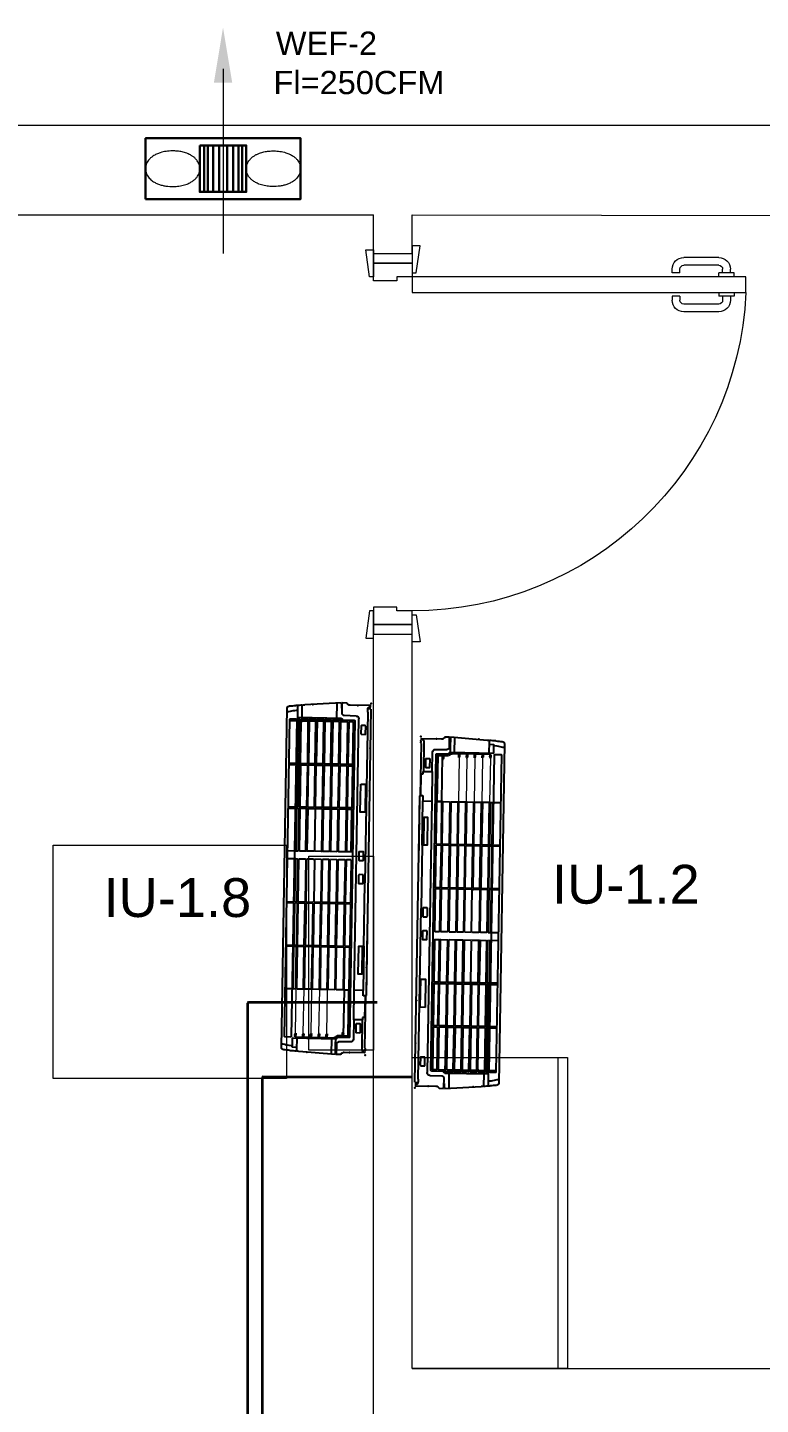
# Model space of a CAD drawing. Header units: millimetres. Extents: x -160614 to 59925, y -157025 to 0.
# Drawn here: x -101050 to -99163, y -97486 to -93941 of the extents above; entities that cross this region are included whole.
import ezdxf

# ---------------------------------------------------------------- set-up
doc = ezdxf.new("R2010")
doc.units = ezdxf.units.MM
doc.header["$LTSCALE"] = 8
doc.linetypes.add('DASHED2', pattern=[9.525, 6.35, -3.175])
for name, color, linetype, lineweight in [('72_EGR_EQP_TAG', 9, 'Continuous', 5), ('LOADING', 9, 'Continuous', 5), ('Meubles', 9, 'Continuous', 5), ('Walls', 9, 'Continuous', 5), ('Wooden Joinery', 9, 'Continuous', 5)]:
    doc.layers.add(name, color=color, linetype=linetype, lineweight=lineweight)
for name, color, linetype in [('A-Wall-cmu-patt', 9, 'Continuous'), ('DVM_INDOOR', 9, 'Continuous'), ('DVM_UNIT_BP', 9, 'Continuous'), ('DVM_UNIT_DP', 9, 'Continuous'), ('DVM_UNIT_LP', 9, 'Continuous'), ('MC-EX-EQPM', 2, 'Continuous'), ('MC-EX-EQPM-texts', 2, 'Continuous'), ('REF', 42, 'Continuous')]:
    doc.layers.add(name, color=color, linetype=linetype)
doc.styles.add('ARIAL', font='arial.ttf')

# ---------------------------------------------------------------- blocks, each defined once
blk = doc.blocks.new('A$C72370EFE')
at = {"layer": 'Wooden Joinery'}
for p, q in [((-0.01, -0.03), (-0.01, -0.07)), ((0, -0.03), (-0.01, -0.03)), ((0.04, -0.03), (0.05, -0.03)), ((0.05, -0.03), (0.05, -0.07)), ((-0.05, -0.07), (-0.05, -0.16)), ((-0.03, -0.07), (-0.03, -0.16)), ((-0.01, -0.04), (-0.02, -0.04)), ((-0.01, -0.06), (-0.02, -0.06)), ((0, -0.07), (-0.01, -0.07)), ((0.04, -0.07), (0.05, -0.07)), ((0.05, -0.04), (0.06, -0.04)), ((0.05, -0.06), (0.06, -0.06)), ((0.07, -0.07), (0.07, -0.16)), ((0.09, -0.07), (0.09, -0.16)), ((-0.01, -0.17), (-0.02, -0.17)), ((-0.01, -0.17), (-0.01, -0.19)), ((0.05, -0.17), (0.06, -0.17)), ((0.05, -0.17), (0.05, -0.19)), ((-0.01, -0.19), (-0.02, -0.19)), ((0.05, -0.19), (0.06, -0.19))]:
    blk.add_line(p, q, dxfattribs=at)
for centre, radius, start, end in [((-0.02, -0.07), 0.03, 90, 180), ((-0.02, -0.07), 0.01, 90, 180), ((0.06, -0.07), 0.03, 0, 90), ((0.06, -0.07), 0.01, 0, 90), ((-0.02, -0.16), 0.03, 180, 270), ((-0.02, -0.16), 0.01, 180, 270), ((0.06, -0.16), 0.01, 270, 0), ((0.06, -0.16), 0.03, 270, 0)]:
    blk.add_arc(centre, radius, start, end, dxfattribs=at)
blk = doc.blocks.new('A$C5DAD61B4')
at = {"layer": 'Wooden Joinery'}
for points in [[(80, 959.1), (80, 969.1), (10, 979.1), (10, 959.1)], [(940, 959.1), (940, 969.1), (1010, 979.1), (1010, 959.1)], [(70, 859.1), (70, 849.1), (0, 839.1), (0, 859.1)], [(120, 859.1), (120, 0), (80, 0), (80, 859.1)], [(950, 859.1), (950, 849.1), (1020, 839.1), (1020, 859.1)]]:
    blk.add_lwpolyline(points, close=True, dxfattribs=at)
for points in [[(45, 859.1), (45, 959.1), (20, 959.1), (20, 859.1), (45, 859.1)], [(45, 859.1), (80, 859.1), (80, 899.1), (90, 899.1), (90, 959.1), (45, 959.1), (45, 859.1)], [(975, 859.1), (940, 859.1), (940, 899.1), (930, 899.1), (930, 959.1), (975, 959.1), (975, 859.1)], [(975, 859.1), (975, 959.1), (1000, 959.1), (1000, 859.1), (975, 859.1)]]:
    blk.add_lwpolyline(points, dxfattribs=at)
blk.add_arc((80, 859.1), 860, 272.666, 0, dxfattribs=at)
at = {"layer": 'Wooden Joinery', "xscale": 999.9999999998854, "yscale": 999.9999999998854, "zscale": 999.9999999998854, "rotation": 180}
blk.add_blockref('A$C72370EFE', (120, 0), dxfattribs=at)
blk = doc.blocks.new('GF21027-P')
at = {"layer": 'LOADING'}
for p, q in [((0.4, 0.4), (-0.4, 0.4)), ((-0.4, 0.4), (-0.4, 0)), ((0.4, 0), (0.4, 0.4)), ((-0.4, 0.025), (0.4, 0.025)), ((-0.4, 0), (0.4, 0))]:
    blk.add_line(p, q, dxfattribs=at)
blk = doc.blocks.new('SHOULDER WHEEL')
at = {"layer": 'Meubles', "elevation": 0}
for points in [[(-946167.7, -380007.7), (-945567.5, -380007.7), (-945567.5, -380607.7), (-946167.7, -380607.7)], [(-946392.1, -380080), (-946225.5, -380080), (-946225.5, -380579.6), (-946392.1, -380579.6)]]:
    blk.add_lwpolyline(points, close=True, dxfattribs=at)
blk = doc.blocks.new('GF1')
at = {"layer": 'Walls', "color": 9}
for p, q in [((-97989.9, -94192.6), (-101139.4, -94192.6)), ((-101139.4, -94422.6), (-100159.4, -94422.6)), ((-100159.4, -94522.6), (-100159.4, -94422.6)), ((-100059.4, -94522.6), (-100059.4, -94422.6)), ((-100059.4, -94422.6), (-97986.7, -94427.7, 0)), ((-100159.4, -94522.6), (-100059.4, -94522.6)), ((-100159.4, -95502.6), (-100059.4, -95502.6)), ((-100159.4, -97992.6), (-100159.4, -95502.6)), ((-100059.4, -97392.6), (-100059.4, -95502.6)), ((-100059.4, -97392.6), (-97539.4, -97392.6)), ((-100059.4, -97392.6), (-97539.4, -97392.6))]:
    blk.add_line(p, q, dxfattribs=at)
at = {"layer": 'LOADING', "color": 9, "rotation": 180}
blk.add_blockref('SHOULDER WHEEL', (-1046551.4, -476653.8, 0), dxfattribs=at)
at = {"layer": 'LOADING', "color": 9, "xscale": -1000, "yscale": 1000, "zscale": 1000, "rotation": 89.99999997908817}
blk.add_blockref('GF21027-P', (-99659.4, -96992.6), dxfattribs=at)
at = {"layer": 'Wooden Joinery', "color": 9, "xscale": -1, "rotation": 90}
blk.add_blockref('A$C5DAD61B4', (-99200.3, -94502.6), dxfattribs=at)
blk = doc.blocks.new('mmmm')
at = {"layer": 'DVM_INDOOR', "color": 0}
for p, q in [((118.9199, -9.2661), (118.9184, -9.2661)), ((118.9184, -9.2661), (118.9184, -9.938)), ((118.9199, -9.2661), (118.9254, -9.266)), ((118.9258, -9.2739), (118.9256, -9.2679)), ((118.976, -9.253), (118.9859, -9.2529)), ((118.9859, -9.2529), (118.9859, -9.2549)), ((118.9859, -9.2549), (118.9879, -9.2548)), ((118.9859, -9.2775), (118.9859, -9.2549)), ((118.9859, -9.2648), (118.9879, -9.2648)), ((118.9879, -9.2529), (119.0741, -9.259)), ((118.9879, -9.2548), (118.9879, -9.2529)), ((118.9879, -9.2548), (118.9879, -9.2648)), ((118.9979, -9.2891), (118.9979, -9.2551)), ((119.0795, -9.289), (119.0797, -9.2602)), ((119.09, -9.2892), (119.0901, -9.2615)), ((119.115, -10.0634), (119.1149, -9.2675)), ((118.9258, -9.2739), (118.9258, -9.6742)), ((118.9464, -9.9264), (118.9464, -9.2895)), ((118.9527, -9.283), (118.9809, -9.2825)), ((118.9554, -9.2944), (118.9554, -10.0365)), ((118.9564, -9.2934), (118.9844, -9.2931)), ((118.9589, -9.3963), (118.9589, -9.2975)), ((118.9596, -9.2968), (118.9695, -9.2969)), ((118.9698, -9.2975), (118.9701, -9.3962)), ((118.9724, -9.3963), (118.9724, -9.2975)), ((118.9731, -9.2968), (118.9889, -9.2969)), ((118.9879, -9.2891), (119.09, -9.2892)), ((118.9892, -9.2891), (118.9895, -9.3961)), ((118.9893, -9.2923), (118.9925, -9.2923)), ((118.9919, -9.3963), (118.9919, -9.2975)), ((119.0073, -9.2923), (118.9924, -9.2923)), ((118.9926, -9.2968), (119.0073, -9.2969)), ((119.0077, -9.2975), (119.008, -9.3961)), ((119.008, -9.293), (119.0079, -9.2969)), ((119.0083, -9.301), (119.0098, -9.301)), ((119.0102, -9.293), (119.0102, -9.2961)), ((119.0102, -9.3963), (119.0102, -9.2975)), ((119.0255, -9.2923), (119.0107, -9.2923)), ((119.0109, -9.2968), (119.0256, -9.2969)), ((119.026, -9.2975), (119.0263, -9.3962)), ((119.0262, -9.293), (119.0262, -9.2969)), ((119.0265, -9.301), (119.0284, -9.301)), ((119.0287, -9.3963), (119.0287, -9.2975)), ((119.0288, -9.293), (119.0288, -9.2961)), ((119.0293, -9.2969), (119.0439, -9.2969)), ((119.044, -9.2923), (119.0294, -9.2923)), ((119.0445, -9.2975), (119.0446, -9.3962)), ((119.0446, -9.293), (119.0446, -9.2969)), ((119.045, -9.301), (119.0465, -9.301)), ((119.0469, -9.293), (119.0469, -9.2961)), ((119.047, -9.3963), (119.0471, -9.2971)), ((119.0624, -9.2923), (119.0474, -9.2923)), ((119.0476, -9.2968), (119.0621, -9.2968)), ((119.0628, -9.2975), (119.063, -9.3963)), ((119.0631, -9.293), (119.0631, -9.2969)), ((119.0634, -9.301), (119.065, -9.301)), ((119.0653, -9.293), (119.0653, -9.2961)), ((119.0657, -9.2975), (119.0654, -9.3962)), ((119.066, -9.2968), (119.0808, -9.2969)), ((119.0807, -9.2923), (119.0661, -9.2923)), ((119.0813, -9.3962), (119.0814, -9.2973)), ((119.0814, -9.293), (119.0814, -9.2969)), ((119.0817, -9.301), (119.0833, -9.301)), ((119.0836, -9.2975), (119.0834, -9.2993)), ((119.0838, -9.293), (119.0895, -9.293)), ((119.0838, -9.2961), (119.0838, -9.293)), ((119.0838, -9.2971), (119.0838, -9.2961)), ((119.0895, -9.2961), (119.0838, -9.2961)), ((119.0838, -9.3963), (119.0839, -9.297)), ((119.0843, -9.2968), (119.0886, -9.2968)), ((119.0894, -9.2975), (119.0894, -9.2892)), ((119.0894, -9.2975), (119.0895, -9.3962)), ((119.0925, -9.2969), (119.1069, -9.2969)), ((119.1145, -9.2751), (119.1107, -9.2751)), ((118.9596, -9.3969), (118.9694, -9.3969)), ((118.9694, -9.3998), (118.9596, -9.3998)), ((118.9731, -9.3969), (118.9888, -9.3968)), ((118.9888, -9.3997), (118.9731, -9.3998)), ((118.9926, -9.3969), (119.0073, -9.3968)), ((119.0073, -9.3997), (118.9926, -9.3998)), ((119.0109, -9.3969), (119.0256, -9.3968)), ((119.0256, -9.3997), (119.0109, -9.3998)), ((119.0294, -9.3969), (119.0439, -9.3968)), ((119.0439, -9.3997), (119.0294, -9.3998)), ((119.0477, -9.3969), (119.0623, -9.3969)), ((119.0623, -9.3998), (119.0477, -9.3998)), ((119.0661, -9.3969), (119.0807, -9.3968)), ((119.0807, -9.3997), (119.0661, -9.3998)), ((119.0845, -9.3969), (119.0888, -9.3969)), ((119.0888, -9.3998), (119.0845, -9.3998)), ((119.093, -9.3969), (119.1074, -9.3968)), ((119.1074, -9.3997), (119.093, -9.3998)), ((118.9589, -9.4983), (118.9589, -9.4003)), ((118.9701, -9.4005), (118.9701, -9.4982)), ((118.9724, -9.4005), (118.9724, -9.4982)), ((118.9895, -9.4003), (118.9895, -9.4982)), ((118.9919, -9.4005), (118.9919, -9.4982)), ((119.008, -9.4003), (119.008, -9.4982)), ((119.0102, -9.4005), (119.0103, -9.4982)), ((119.0263, -9.4003), (119.0263, -9.4982)), ((119.0287, -9.4005), (119.0287, -9.4982)), ((119.0446, -9.4983), (119.0446, -9.4003)), ((119.047, -9.4982), (119.047, -9.4005)), ((119.063, -9.4984), (119.063, -9.4004)), ((119.0654, -9.4005), (119.0654, -9.4982)), ((119.0814, -9.4003), (119.0813, -9.4983)), ((119.0837, -9.4982), (119.0838, -9.4005)), ((119.0895, -9.4004), (119.0894, -9.4983)), ((118.9589, -9.6014), (118.9589, -9.5025)), ((118.9596, -9.4989), (118.9694, -9.4989)), ((118.9694, -9.5018), (118.9596, -9.5018)), ((118.9701, -9.5025), (118.9701, -9.6015)), ((118.9724, -9.5025), (118.9724, -9.6014)), ((118.9731, -9.4989), (118.9888, -9.4988)), ((118.9888, -9.5017), (118.9731, -9.5018)), ((118.9895, -9.5023), (118.9896, -9.6014)), ((118.9919, -9.5025), (118.9919, -9.6014)), ((118.9926, -9.4989), (119.0073, -9.4988)), ((119.0073, -9.5017), (118.9926, -9.5018)), ((119.008, -9.5023), (119.008, -9.6014)), ((119.0102, -9.5025), (119.0103, -9.6014)), ((119.0109, -9.4989), (119.0256, -9.4988)), ((119.0256, -9.5017), (119.0109, -9.5018)), ((119.0263, -9.5023), (119.0262, -9.6014)), ((119.0287, -9.5025), (119.0288, -9.6014)), ((119.0294, -9.4989), (119.0439, -9.4988)), ((119.0439, -9.5017), (119.0294, -9.5018)), ((119.0447, -9.6014), (119.0446, -9.5023)), ((119.0477, -9.4989), (119.0623, -9.4989)), ((119.0622, -9.5017), (119.0478, -9.5018)), ((119.0629, -9.5023), (119.0629, -9.6013)), ((119.0654, -9.6014), (119.0654, -9.5025)), ((119.0661, -9.4989), (119.0806, -9.4989)), ((119.0806, -9.5017), (119.0661, -9.5018)), ((119.0813, -9.5023), (119.0813, -9.6015)), ((119.0837, -9.5024), (119.0838, -9.6015)), ((119.0844, -9.4988), (119.0887, -9.4988)), ((119.0887, -9.5017), (119.0844, -9.5017)), ((119.0894, -9.5023), (119.0894, -9.6013)), ((119.093, -9.4989), (119.1074, -9.4988)), ((119.1077, -9.5019), (119.093, -9.5018)), ((118.9589, -9.6214), (118.9589, -9.7204)), ((118.9596, -9.602), (118.9694, -9.602)), ((118.9596, -9.6208), (118.9694, -9.6208)), ((118.9701, -9.7204), (118.9701, -9.6214)), ((118.9701, -9.7204), (118.9701, -9.6214)), ((118.9724, -9.7204), (118.9724, -9.6215)), ((118.9731, -9.6021), (118.9888, -9.602)), ((118.9731, -9.6208), (118.9888, -9.6208)), ((118.9895, -9.7206), (118.9896, -9.6215)), ((118.9919, -9.7204), (118.9919, -9.6215)), ((118.9926, -9.6021), (119.0073, -9.602)), ((118.9926, -9.6208), (119.0073, -9.6209)), ((119.008, -9.7205), (119.008, -9.6214)), ((119.0102, -9.7204), (119.0103, -9.6215)), ((119.011, -9.602), (119.0255, -9.602)), ((119.011, -9.6208), (119.0255, -9.6209)), ((119.0263, -9.7205), (119.0262, -9.6215)), ((119.0288, -9.6214), (119.0287, -9.7204)), ((119.0295, -9.6021), (119.044, -9.602)), ((119.0295, -9.6208), (119.044, -9.6208)), ((119.0447, -9.6214), (119.0446, -9.7205)), ((119.0478, -9.6021), (119.0623, -9.6021)), ((119.0478, -9.6207), (119.0623, -9.6208)), ((119.0629, -9.7205), (119.0629, -9.6215)), ((119.0654, -9.6214), (119.0654, -9.7203)), ((119.0661, -9.6021), (119.0807, -9.602)), ((119.0661, -9.6208), (119.0807, -9.6208)), ((119.0813, -9.7205), (119.0813, -9.6214)), ((119.0837, -9.7204), (119.0838, -9.6214)), ((119.0845, -9.6021), (119.0887, -9.6021)), ((119.0845, -9.6208), (119.0887, -9.6208)), ((119.0894, -9.7205), (119.0894, -9.6215)), ((119.0929, -9.6023), (119.1074, -9.6022)), ((119.0929, -9.6206), (119.1074, -9.6206)), ((118.9258, -9.8224), (118.9258, -9.6742)), ((118.9694, -9.7211), (118.9596, -9.7211)), ((118.9888, -9.7211), (118.9731, -9.7211)), ((119.0073, -9.7211), (118.9926, -9.7211)), ((119.0256, -9.7211), (119.0109, -9.7211)), ((119.0439, -9.7211), (119.0294, -9.7211)), ((119.0622, -9.7211), (119.0478, -9.7211)), ((119.0806, -9.7211), (119.0661, -9.721)), ((119.0887, -9.7211), (119.0844, -9.7211)), ((119.1077, -9.721), (119.093, -9.7211)), ((118.9589, -9.7246), (118.9589, -9.8225)), ((118.9596, -9.7239), (118.9694, -9.7239)), ((118.9701, -9.8224), (118.9701, -9.7246)), ((118.9701, -9.8224), (118.9701, -9.7246)), ((118.9724, -9.8224), (118.9724, -9.7246)), ((118.9731, -9.7239), (118.9888, -9.724)), ((118.9895, -9.8226), (118.9895, -9.7247)), ((118.9919, -9.8224), (118.9919, -9.7246)), ((118.9926, -9.7239), (119.0073, -9.724)), ((119.008, -9.8225), (119.008, -9.7246)), ((119.0102, -9.8224), (119.0103, -9.7246)), ((119.0109, -9.7239), (119.0256, -9.724)), ((119.0263, -9.8225), (119.0263, -9.7246)), ((119.0287, -9.7246), (119.0287, -9.8224)), ((119.0294, -9.7239), (119.0439, -9.724)), ((119.0446, -9.7245), (119.0446, -9.8225)), ((119.047, -9.7246), (119.047, -9.8224)), ((119.0477, -9.7239), (119.0623, -9.7239)), ((119.063, -9.7245), (119.063, -9.8224)), ((119.0654, -9.8224), (119.0654, -9.7246)), ((119.0661, -9.7239), (119.0806, -9.724)), ((119.0814, -9.8225), (119.0813, -9.7245)), ((119.0837, -9.7246), (119.0838, -9.8224)), ((119.0844, -9.724), (119.0887, -9.724)), ((119.0895, -9.8224), (119.0894, -9.7246)), ((119.093, -9.7239), (119.1074, -9.724)), ((118.9184, -9.7858), (118.9184, -9.9307)), ((118.9258, -9.8224), (118.9258, -9.9264)), ((118.9589, -9.8266), (118.9589, -9.9253)), ((118.9694, -9.8231), (118.9596, -9.8231)), ((118.9596, -9.8259), (118.9694, -9.8259)), ((118.9698, -9.9253), (118.9701, -9.8266)), ((118.9698, -9.9253), (118.9701, -9.8266)), ((118.9724, -9.8266), (118.9724, -9.9253)), ((118.9888, -9.8231), (118.9731, -9.8231)), ((118.9731, -9.8259), (118.9888, -9.826)), ((118.9893, -9.9251), (118.9895, -9.8267)), ((118.9919, -9.8266), (118.992, -9.9251)), ((119.0073, -9.8231), (118.9926, -9.8231)), ((118.9926, -9.8259), (119.0073, -9.826)), ((119.0078, -9.9252), (119.008, -9.8267)), ((119.0102, -9.8266), (119.0104, -9.9251)), ((119.0256, -9.8231), (119.0109, -9.8231)), ((119.0109, -9.8259), (119.0256, -9.826)), ((119.026, -9.9251), (119.0263, -9.8266)), ((119.0287, -9.8266), (119.0288, -9.9251)), ((119.0439, -9.8232), (119.0294, -9.8231)), ((119.0294, -9.8259), (119.0439, -9.826)), ((119.0445, -9.9251), (119.0446, -9.8266)), ((119.047, -9.8266), (119.0472, -9.9251)), ((119.0623, -9.823), (119.0477, -9.8231)), ((119.0477, -9.8259), (119.0623, -9.8259)), ((119.0628, -9.9252), (119.063, -9.8266)), ((119.0657, -9.9253), (119.0654, -9.8266)), ((119.0807, -9.8232), (119.0661, -9.8231)), ((119.0661, -9.8259), (119.0807, -9.8261)), ((119.0812, -9.9251), (119.0813, -9.8266)), ((119.0839, -9.9251), (119.0838, -9.8265)), ((119.0888, -9.8231), (119.0845, -9.8231)), ((119.0845, -9.8259), (119.0888, -9.826)), ((119.0894, -9.9252), (119.0895, -9.8266)), ((119.1074, -9.8232), (119.093, -9.8231)), ((119.093, -9.8259), (119.1074, -9.826)), ((118.9184, -9.938), (118.9209, -9.9396)), ((118.9199, -9.9389), (118.9199, -10.0614)), ((118.9209, -9.9394), (118.9256, -9.9393)), ((118.9209, -9.9394), (118.9209, -9.9899)), ((118.9256, -9.9393), (118.9256, -9.9264)), ((118.9256, -9.9264), (118.9464, -9.9264)), ((118.9464, -9.9955), (118.9464, -9.9264)), ((118.9589, -10.0333), (118.9589, -9.9253)), ((118.9589, -9.9267), (118.9702, -9.9267)), ((118.9596, -9.926), (118.9695, -9.9259)), ((118.9702, -9.9267), (118.9702, -10.0334)), ((118.9731, -9.9262), (118.9886, -9.9258)), ((118.9927, -9.9258), (119.0075, -9.9258)), ((119.0111, -9.9258), (119.0253, -9.9258)), ((119.0296, -9.9258), (119.0437, -9.9258)), ((119.0478, -9.9258), (119.0621, -9.9258)), ((119.0664, -9.9258), (119.0805, -9.926)), ((119.0846, -9.9258), (119.0887, -9.9258)), ((119.0925, -9.9259), (119.1069, -9.9259)), ((118.9209, -9.9899), (118.9256, -9.99)), ((118.9256, -9.99), (118.9256, -9.9954)), ((118.9256, -9.9954), (118.9464, -9.9955)), ((118.9258, -10.0638), (118.9258, -9.9954)), ((118.9464, -9.9955), (118.9464, -10.0413)), ((118.9564, -10.0375), (118.9844, -10.0377)), ((118.9596, -10.034), (118.9695, -10.0341)), ((118.9695, -10.0341), (118.9731, -10.0341)), ((118.9702, -10.0341), (118.9701, -10.0295)), ((118.9705, -10.0254), (118.9722, -10.0254)), ((118.9724, -10.0341), (118.9724, -10.0303)), ((118.9731, -10.0341), (118.9844, -10.0342)), ((118.9879, -10.0418), (119.09, -10.0416)), ((118.9879, -10.0533), (118.9879, -10.0418)), ((118.9893, -10.0384), (118.9925, -10.0384)), ((119.0073, -10.0384), (118.9924, -10.0384)), ((118.9979, -10.0418), (118.9979, -10.0758)), ((119.0073, -10.0385), (119.0109, -10.0385)), ((119.008, -10.0377), (119.0079, -10.0339)), ((119.0083, -10.0297), (119.0098, -10.0297)), ((119.0102, -10.0377), (119.0102, -10.0347)), ((119.0255, -10.0384), (119.0107, -10.0384)), ((119.0262, -10.0377), (119.0262, -10.0339)), ((119.0265, -10.0297), (119.0284, -10.0297)), ((119.0288, -10.0377), (119.0288, -10.0347)), ((119.044, -10.0384), (119.0294, -10.0384)), ((119.0446, -10.0377), (119.0446, -10.0339)), ((119.045, -10.0297), (119.0465, -10.0297)), ((119.0469, -10.0377), (119.0469, -10.0347)), ((119.0624, -10.0384), (119.0474, -10.0384)), ((119.0631, -10.0377), (119.0631, -10.0339)), ((119.0634, -10.0297), (119.065, -10.0297)), ((119.0653, -10.0377), (119.0653, -10.0347)), ((119.0807, -10.0384), (119.0661, -10.0384)), ((119.0795, -10.0418), (119.0795, -10.0667)), ((119.0814, -10.0377), (119.0814, -10.0339)), ((119.0817, -10.0297), (119.0833, -10.0297)), ((119.0836, -10.0377), (119.0836, -10.0347)), ((119.09, -10.0416), (119.09, -10.0596)), ((118.9184, -10.0667), (118.9184, -10.0642)), ((118.9209, -10.0704), (118.9192, -10.0688)), ((118.9212, -10.0704), (118.9212, -10.0729)), ((118.9527, -10.0478), (118.9809, -10.0483)), ((118.976, -10.0778), (118.9859, -10.0779)), ((118.9859, -10.0533), (118.9859, -10.0765)), ((118.9859, -10.076), (118.9879, -10.076)), ((118.9859, -10.0779), (118.9859, -10.076)), ((118.9879, -10.076), (118.9879, -10.0533)), ((118.9879, -10.0779), (119.0741, -10.0719)), ((118.9879, -10.076), (118.9879, -10.0779)), ((119.0795, -10.0626), (119.0896, -10.062)), ((119.0795, -10.0667), (119.0797, -10.0707)), ((119.0896, -10.062), (119.09, -10.0596)), ((119.09, -10.0596), (119.0972, -10.0587)), ((119.1107, -10.0558), (119.1145, -10.0557))]:
    blk.add_line(p, q, dxfattribs=at)
at = {"layer": 'DVM_INDOOR', "color": 0, "lineweight": 0}
for p, q in [((119.0091, -10.0297), (119.0091, -9.9253)), ((119.0275, -10.0297), (119.0275, -9.9253)), ((119.0458, -10.0297), (119.0458, -9.9253)), ((119.0642, -10.0297), (119.0642, -9.9253)), ((119.0825, -10.0297), (119.0825, -9.9253))]:
    blk.add_line(p, q, dxfattribs=at)
at = {"layer": 'DVM_INDOOR', "color": 0}
for points in [[(118.9199, -9.2661), (118.9199, -9.2579), (118.9672, -9.2579, 0.126177), (118.972, -9.2567, 0.12288), (118.9756, -9.2534, -0.148162), (118.976, -9.253, 0.963175)], [(119.0922, -9.2933), (119.0922, -10.0375, 0.416565), (119.0933, -10.0386), (119.107, -10.0386, 0.414175), (119.1081, -10.0375), (119.1081, -9.2933, 0.414221), (119.107, -9.2923), (119.0933, -9.2923, 0.410074), (119.0922, -9.2933, 0.410074)], [(118.9301, -9.3246), (118.9301, -9.3064, -0.402614), (118.9312, -9.3052), (118.9397, -9.3052, -0.444927), (118.9409, -9.3064), (118.9409, -9.3246, -0.414234), (118.9397, -9.3257), (118.9312, -9.3257, -0.442551), (118.9301, -9.3246)], [(118.9301, -9.6205), (118.9301, -9.6023, -0.402614), (118.9312, -9.6012), (118.9397, -9.6012, -0.444927), (118.9409, -9.6023), (118.9409, -9.6205, -0.414234), (118.9397, -9.6217), (118.9312, -9.6217, -0.442551), (118.9301, -9.6205)], [(118.9299, -9.6744), (118.9299, -9.6565, -0.414214), (118.9314, -9.6549), (118.9393, -9.6549, -0.414209), (118.9409, -9.6565), (118.9409, -9.6744, -0.414214), (118.9393, -9.6759), (118.9314, -9.6759, -0.414219), (118.9299, -9.6744, 0.000008)], [(118.9303, -10.0245), (118.9303, -10.0063, -0.402614), (118.9314, -10.0052), (118.9399, -10.0052, -0.444927), (118.9411, -10.0063), (118.9411, -10.0245, -0.414234), (118.9399, -10.0257), (118.9314, -10.0257, -0.442551), (118.9303, -10.0245)], [(118.9199, -10.0694), (118.9199, -10.0729), (118.9672, -10.0729, -0.126177), (118.972, -10.0741, -0.12288), (118.9756, -10.0775, 0.141469), (118.976, -10.0778)]]:
    blk.add_lwpolyline(points, format="xyb", dxfattribs=at)
for points in [[(118.9394, -9.4424), (118.9279, -9.4424), (118.9279, -9.5084), (118.9394, -9.5084), (118.9394, -9.4424)], [(118.9294, -9.8234), (118.9384, -9.8234), (118.9384, -9.8875), (118.9288, -9.8875), (118.9288, -9.8234), (118.9294, -9.8234)]]:
    blk.add_lwpolyline(points, dxfattribs=at)
for centre, radius, start, end in [((118.9205, -9.2649), 0.00455, 45.592, 97.4615), ((118.9171, -9.2669), 0.00836, 6.8563, 39.8032), ((118.9129, -9.2679), 0.0127, 359.9693, 8.9907), ((119.0737, -9.2806), 0.0216, 73.7089, 88.9315), ((119.168, -8.14), 1.1233, 265.4925, 266.2639), ((119.082, -9.5193), 0.2587, 83.9088, 87.1481), ((119.1094, -9.2677), 0.00561, 2.2363, 89.2683), ((118.9529, -9.2895), 0.0065, 91, 180), ((118.9564, -9.2944), 0.001, 90.4983, 180.0001), ((118.9596, -9.2975), 0.00069, 89.1505, 180.3497), ((118.9691, -9.2976), 0.00071, 0.7783, 60.0916), ((118.9731, -9.2975), 0.00069, 89.1505, 180.3497), ((118.9809, -9.2775), 0.005, 270.9997, 0.0003), ((118.9843, -9.2916), 0.00153, 270.9361, 8.4075), ((118.9879, -9.2911), 0.00202, 90.261, 186.5127), ((118.9885, -9.2975), 0.00071, 0.7783, 60.0916), ((118.9926, -9.2975), 0.00069, 89.1505, 180.3497), ((119.0073, -9.293), 0.00069, 359.1823, 89.6277), ((119.007, -9.2975), 0.00071, 0.7783, 60.0916), ((119.0427, -9.2948), 0.0348, 183.3813, 187.2101), ((119.005, -9.3001), 0.0033, 358.4879, 15.9436), ((119.0335, -9.3), 0.0253, 180.2932, 182.236), ((119.0203, -9.3008), 0.0105, 171.697, 181.0717), ((118.9994, -9.2969), 0.0108, 347.004, 4.1898), ((119.0109, -9.293), 0.000701, 103.0528, 180.0438), ((119.0109, -9.2975), 0.00069, 89.1505, 180.3497), ((119.0255, -9.293), 0.00069, 359.1823, 89.6277), ((119.0253, -9.2975), 0.00071, 0.7783, 60.0916), ((119.0252, -9.2975), 0.00071, 0.7783, 60.0916), ((119.061, -9.2948), 0.0348, 183.3813, 187.2101), ((119.0232, -9.3001), 0.0033, 358.4879, 15.9436), ((119.0518, -9.3), 0.0253, 180.2932, 182.236), ((119.0389, -9.3008), 0.0105, 171.697, 181.0717), ((119.018, -9.2969), 0.0108, 347.004, 4.1898), ((119.0295, -9.293), 0.000701, 103.0528, 180.0438), ((119.0295, -9.2975), 0.00069, 89.1505, 180.3497), ((119.0439, -9.2975), 0.000596, 357.8507, 94.9045), ((119.0439, -9.293), 0.00069, 359.1823, 89.6277), ((119.0794, -9.2948), 0.0348, 183.3813, 187.2101), ((119.0417, -9.3001), 0.0033, 358.4879, 15.9436), ((119.0702, -9.3), 0.0253, 180.2932, 182.236), ((119.057, -9.3008), 0.0105, 171.697, 181.0717), ((119.0361, -9.2969), 0.0108, 347.004, 4.1898), ((119.0476, -9.293), 0.000701, 103.0528, 180.0438), ((119.0476, -9.2975), 0.00069, 89.1505, 180.3497), ((119.0621, -9.2975), 0.000694, 359.4649, 88.8459), ((119.0624, -9.2975), 0.000596, 357.8507, 94.9045), ((119.0624, -9.293), 0.00069, 359.1823, 89.6277), ((119.0978, -9.2948), 0.0348, 183.3813, 187.2101), ((119.0601, -9.3001), 0.0033, 358.4879, 15.9436), ((119.0887, -9.3), 0.0253, 180.2932, 182.236), ((119.0754, -9.3008), 0.0105, 171.697, 181.0717), ((119.0546, -9.2969), 0.0108, 347.004, 4.1898), ((119.066, -9.293), 0.000701, 103.0528, 180.0438), ((119.066, -9.2975), 0.00069, 89.1505, 180.3497), ((119.0663, -9.2975), 0.000621, 79.5705, 188.1736), ((119.0807, -9.293), 0.00069, 359.1823, 89.6277), ((119.0808, -9.2975), 0.000596, 357.8507, 94.9045), ((119.1161, -9.2948), 0.0348, 183.3813, 187.2101), ((119.0784, -9.3001), 0.0033, 358.4879, 15.9436), ((119.107, -9.3), 0.0253, 180.2932, 182.236), ((119.0937, -9.3008), 0.0105, 171.697, 181.0717), ((119.0843, -9.2975), 0.00069, 89.1505, 180.3497), ((119.0887, -9.2975), 0.000669, 356.355, 100.698), ((119.0697, -9.4707), 0.2004, 82.0967, 84.2913), ((119.0926, -9.2973), 0.000346, 93.4268, 172.5174), ((119.0894, -9.3405), 0.0688, 71.9785, 83.5049), ((119.107, -9.2978), 0.000875, 349.6348, 100.4326), ((118.9596, -9.3962), 0.0007, 185.5752, 270.0175), ((118.9596, -9.4005), 0.0007, 89.9616, 179.9565), ((118.9694, -9.3962), 0.000701, 270.4471, 350.0993), ((118.9694, -9.4005), 0.0007, 5.6771, 86.5518), ((118.9731, -9.3962), 0.0007, 185.5752, 270.0175), ((118.9731, -9.4005), 0.0007, 89.9616, 179.9565), ((118.9888, -9.3961), 0.000701, 270.4471, 350.0993), ((118.9888, -9.4004), 0.0007, 5.6771, 86.5518), ((118.9926, -9.3962), 0.0007, 185.5752, 270.0175), ((118.9926, -9.4005), 0.0007, 89.9616, 179.9565), ((119.0073, -9.3961), 0.000701, 270.4471, 350.0993), ((119.0073, -9.4004), 0.0007, 5.6771, 86.5518), ((119.0109, -9.3962), 0.0007, 185.5752, 270.0175), ((119.0109, -9.4005), 0.0007, 89.9616, 179.9565), ((119.0256, -9.3961), 0.000701, 270.4471, 350.0993), ((119.0256, -9.4004), 0.0007, 5.6771, 86.5518), ((119.0294, -9.3962), 0.0007, 185.5752, 270.0175), ((119.0294, -9.4005), 0.0007, 89.9616, 179.9565), ((119.0439, -9.3961), 0.000701, 270.4471, 350.0993), ((119.0439, -9.4004), 0.0007, 5.6771, 86.5518), ((119.0477, -9.3962), 0.0007, 185.5752, 270.0175), ((119.0477, -9.4005), 0.0007, 89.9616, 179.9565), ((119.0623, -9.3962), 0.000702, 270.4596, 355.78), ((119.0623, -9.4005), 0.0007, 5.6771, 86.5518), ((119.0661, -9.3962), 0.0007, 185.5752, 270.0175), ((119.0661, -9.4005), 0.0007, 89.9616, 179.9565), ((119.0807, -9.3961), 0.000701, 270.4471, 350.0993), ((119.0807, -9.4004), 0.0007, 5.6771, 86.5518), ((119.0845, -9.3962), 0.0007, 185.5752, 270.0175), ((119.0845, -9.4005), 0.0007, 89.9616, 179.9565), ((119.0888, -9.3962), 0.000701, 270.4471, 350.0993), ((119.0888, -9.4005), 0.0007, 5.6771, 86.5518), ((119.093, -9.3961), 0.000782, 194.2991, 276.1126), ((119.0929, -9.4005), 0.0007, 78.96, 187.6274), ((119.1074, -9.3961), 0.000701, 270.4471, 350.0993), ((119.1074, -9.4004), 0.0007, 5.6771, 86.5518), ((118.9596, -9.4982), 0.0007, 185.5752, 270.0175), ((118.9596, -9.5025), 0.0007, 89.9616, 179.9565), ((118.9694, -9.4982), 0.000701, 270.4471, 350.0993), ((118.9694, -9.5025), 0.0007, 5.6771, 86.5518), ((118.9731, -9.4982), 0.0007, 185.5752, 270.0175), ((118.9731, -9.5025), 0.0007, 89.9616, 179.9565), ((118.9888, -9.4981), 0.000701, 270.4471, 350.0993), ((118.9888, -9.5024), 0.0007, 5.6771, 86.5518), ((118.9925, -9.4983), 0.000619, 174.0491, 272.9554), ((118.9926, -9.5025), 0.0007, 89.9616, 179.9565), ((119.0073, -9.4981), 0.000701, 270.4471, 350.0993), ((119.0073, -9.5024), 0.0007, 5.6771, 86.5518), ((119.0109, -9.5025), 0.0007, 89.9616, 179.9565), ((119.0109, -9.4983), 0.000619, 174.0491, 272.9554), ((119.0256, -9.4981), 0.000701, 270.4471, 350.0993), ((119.0256, -9.5024), 0.0007, 5.6771, 86.5518), ((119.0293, -9.4983), 0.000619, 174.0491, 272.9554), ((119.0294, -9.5025), 0.0007, 89.9616, 179.9565), ((119.0439, -9.4981), 0.000701, 270.4471, 350.0993), ((119.0439, -9.5024), 0.0007, 5.6771, 86.5518), ((119.0476, -9.4983), 0.000619, 174.0491, 272.9554), ((119.0478, -9.5025), 0.0007, 89.9616, 179.9565), ((119.0622, -9.5024), 0.0007, 5.6771, 86.5518), ((119.0623, -9.4982), 0.000701, 270.4471, 350.0993), ((119.0661, -9.4983), 0.000619, 174.0491, 272.9554), ((119.0661, -9.5025), 0.0007, 89.9616, 179.9565), ((119.0806, -9.4982), 0.000701, 270.4471, 350.0993), ((119.0806, -9.5024), 0.0007, 5.6771, 86.5518), ((119.0844, -9.4981), 0.0007, 185.5752, 270.0175), ((119.0844, -9.5024), 0.0007, 89.9616, 179.9565), ((119.0887, -9.4981), 0.000701, 270.4471, 350.0993), ((119.0887, -9.5024), 0.0007, 5.6771, 86.5518), ((119.093, -9.4981), 0.000782, 194.2991, 276.1126), ((119.0929, -9.5025), 0.0007, 78.96, 187.6274), ((118.9596, -9.6013), 0.0007, 185.5752, 270.0175), ((118.9596, -9.6215), 0.0007, 89.9825, 174.4248), ((118.9694, -9.6013), 0.000701, 270.4471, 350.0993), ((118.9694, -9.6215), 0.000701, 9.9007, 89.5529), ((118.9694, -9.6215), 0.000701, 9.9007, 89.5529), ((118.9731, -9.6014), 0.0007, 185.5752, 270.0175), ((118.9731, -9.6215), 0.0007, 89.9825, 174.4248), ((118.9888, -9.6013), 0.000701, 270.4471, 350.0993), ((118.9888, -9.6215), 0.000701, 9.9007, 89.5529), ((118.9926, -9.6014), 0.0007, 185.5752, 270.0175), ((118.9926, -9.6215), 0.0007, 89.9825, 174.4248), ((119.0073, -9.6013), 0.000701, 270.4471, 350.0993), ((119.0073, -9.6216), 0.000701, 9.9007, 89.5529), ((119.011, -9.6013), 0.0007, 185.5752, 270.0175), ((119.011, -9.6215), 0.0007, 89.9825, 174.4248), ((119.0255, -9.6013), 0.000701, 270.4471, 350.0993), ((119.0255, -9.6216), 0.000701, 9.9007, 89.5529), ((119.0295, -9.6014), 0.0007, 185.5752, 270.0175), ((119.0295, -9.6215), 0.0007, 89.9825, 174.4248), ((119.044, -9.6013), 0.000701, 270.4471, 350.0993), ((119.044, -9.6215), 0.000701, 9.9007, 89.5529), ((119.0478, -9.6014), 0.0007, 185.5752, 270.0175), ((119.0478, -9.6214), 0.0007, 89.9825, 174.4248), ((119.0623, -9.6014), 0.000701, 270.4471, 350.0993), ((119.0623, -9.6215), 0.000701, 9.9007, 89.5529), ((119.0661, -9.6014), 0.0007, 185.5752, 270.0175), ((119.0661, -9.6215), 0.0007, 89.9825, 174.4248), ((119.0807, -9.6014), 0.000657, 269.0568, 351.3167), ((119.0807, -9.6215), 0.000657, 8.6833, 90.9432), ((119.0845, -9.6014), 0.0007, 185.5752, 270.0175), ((119.0845, -9.6215), 0.0007, 89.9825, 174.4248), ((119.0885, -9.6012), 0.000912, 284.0068, 353.5205), ((119.0885, -9.6216), 0.000912, 6.4795, 75.9932), ((119.0929, -9.6016), 0.0007, 185.5752, 270.0175), ((119.0929, -9.6213), 0.0007, 89.9825, 174.4248), ((118.9596, -9.7204), 0.0007, 180.0435, 270.0384), ((118.9694, -9.7204), 0.0007, 273.4482, 354.3229), ((118.9694, -9.7204), 0.0007, 273.4482, 354.3229), ((118.9731, -9.7204), 0.0007, 180.0435, 270.0384), ((118.9888, -9.7204), 0.0007, 273.4482, 354.3229), ((118.9926, -9.7204), 0.0007, 180.0435, 270.0384), ((119.0073, -9.7204), 0.0007, 273.4482, 354.3229), ((119.0109, -9.7204), 0.0007, 180.0435, 270.0384), ((119.0256, -9.7204), 0.0007, 273.4482, 354.3229), ((119.0294, -9.7204), 0.0007, 180.0435, 270.0384), ((119.0439, -9.7204), 0.0007, 273.4482, 354.3229), ((119.0478, -9.7204), 0.0007, 180.0435, 270.0384), ((119.0622, -9.7204), 0.0007, 273.4482, 354.3229), ((119.0661, -9.7203), 0.0007, 180.0435, 270.0384), ((119.0806, -9.7204), 0.0007, 273.4482, 354.3229), ((119.0844, -9.7204), 0.0007, 180.0435, 270.0384), ((119.0887, -9.7204), 0.0007, 273.4482, 354.3229), ((119.0929, -9.7204), 0.0007, 172.3726, 281.04), ((118.9596, -9.7246), 0.0007, 89.9825, 174.4248), ((118.9694, -9.7246), 0.000701, 9.9007, 89.5529), ((118.9694, -9.7246), 0.000701, 9.9007, 89.5529), ((118.9731, -9.7246), 0.0007, 89.9825, 174.4248), ((118.9888, -9.7247), 0.000701, 9.9007, 89.5529), ((118.9925, -9.7246), 0.000619, 87.0446, 185.9509), ((119.0073, -9.7247), 0.000701, 9.9007, 89.5529), ((119.0109, -9.7246), 0.000619, 87.0446, 185.9509), ((119.0256, -9.7247), 0.000701, 9.9007, 89.5529), ((119.0293, -9.7246), 0.000619, 87.0446, 185.9509), ((119.0439, -9.7247), 0.000701, 9.9007, 89.5529), ((119.0476, -9.7246), 0.000619, 87.0446, 185.9509), ((119.0623, -9.7246), 0.000701, 9.9007, 89.5529), ((119.0661, -9.7245), 0.000619, 87.0446, 185.9509), ((119.0806, -9.7247), 0.000701, 9.9007, 89.5529), ((119.0844, -9.7247), 0.0007, 89.9825, 174.4248), ((119.0887, -9.7247), 0.000701, 9.9007, 89.5529), ((119.093, -9.7247), 0.000782, 83.8874, 165.7009), ((118.9596, -9.8224), 0.0007, 180.0435, 270.0384), ((118.9596, -9.8266), 0.0007, 89.9825, 174.4248), ((118.9694, -9.8266), 0.000701, 9.9007, 89.5529), ((118.9694, -9.8266), 0.000701, 9.9007, 89.5529), ((118.9694, -9.8224), 0.0007, 273.4482, 354.3229), ((118.9694, -9.8224), 0.0007, 273.4482, 354.3229), ((118.9731, -9.8224), 0.0007, 180.0435, 270.0384), ((118.9731, -9.8266), 0.0007, 89.9825, 174.4248), ((118.9888, -9.8267), 0.000701, 9.9007, 89.5529), ((118.9888, -9.8224), 0.0007, 273.4482, 354.3229), ((118.9926, -9.8224), 0.0007, 180.0435, 270.0384), ((118.9926, -9.8266), 0.0007, 89.9825, 174.4248), ((119.0073, -9.8224), 0.0007, 273.4482, 354.3229), ((119.0073, -9.8267), 0.000701, 9.9007, 89.5529), ((119.0109, -9.8224), 0.0007, 180.0435, 270.0384), ((119.0109, -9.8266), 0.0007, 89.9825, 174.4248), ((119.0256, -9.8267), 0.000701, 9.9007, 89.5529), ((119.0256, -9.8224), 0.0007, 273.4482, 354.3229), ((119.0294, -9.8224), 0.0007, 180.0435, 270.0384), ((119.0294, -9.8266), 0.0007, 89.9825, 174.4248), ((119.0439, -9.8224), 0.0007, 273.4482, 354.3229), ((119.0439, -9.8267), 0.000701, 9.9007, 89.5529), ((119.0477, -9.8224), 0.0007, 180.0435, 270.0384), ((119.0477, -9.8266), 0.0007, 89.9825, 174.4248), ((119.0623, -9.8223), 0.0007, 273.4482, 354.3229), ((119.0623, -9.8266), 0.000702, 4.22, 89.5404), ((119.0661, -9.8224), 0.0007, 180.0435, 270.0384), ((119.0661, -9.8266), 0.0007, 89.9825, 174.4248), ((119.0807, -9.8225), 0.0007, 273.4482, 354.3229), ((119.0807, -9.8268), 0.000701, 9.9007, 89.5529), ((119.0845, -9.8224), 0.0007, 180.0435, 270.0384), ((119.0845, -9.8266), 0.0007, 89.9825, 174.4248), ((119.0888, -9.8224), 0.0007, 273.4482, 354.3229), ((119.0888, -9.8267), 0.000701, 9.9007, 89.5529), ((119.0929, -9.8224), 0.0007, 172.3726, 281.04), ((119.093, -9.8267), 0.000782, 83.8874, 165.7009), ((118.9596, -9.9253), 0.00069, 179.6503, 270.8495), ((118.9691, -9.9253), 0.00071, 299.9084, 359.2217), ((118.9691, -9.9253), 0.00071, 299.9084, 359.2217), ((118.9731, -9.9253), 0.00069, 179.6503, 270.8495), ((118.9885, -9.9251), 0.000761, 286.7477, 357.8112), ((118.9927, -9.9251), 0.00069, 179.6503, 270.8495), ((119.0111, -9.9251), 0.00069, 179.6503, 270.8495), ((119.0254, -9.9253), 0.000571, 256.15, 14.8163), ((119.0295, -9.9251), 0.000711, 180.3037, 278.183), ((119.0436, -9.9249), 0.000967, 277.4192, 344.4944), ((119.0479, -9.9251), 0.000696, 182.8157, 270.0773), ((119.0621, -9.9251), 0.000696, 274.4962, 0.49), ((119.0663, -9.9252), 0.000649, 189.0107, 277.8942), ((119.0803, -9.9251), 0.000922, 281.1062, 0.035), ((119.0845, -9.9252), 0.000602, 169.5461, 281.1372), ((119.0884, -9.9247), 0.00113, 286.8941, 334.4938), ((119.0926, -9.9256), 0.000346, 187.4826, 266.5732), ((119.107, -9.9251), 0.000875, 259.5674, 10.3652), ((118.9529, -10.0413), 0.0065, 180, 269), ((118.9564, -10.0365), 0.001, 178.8015, 269.4911), ((118.9596, -10.0333), 0.0007, 180, 269.5), ((118.9695, -10.0334), 0.0007, 266.8813, 0.1004), ((119.0049, -10.0316), 0.0348, 172.7899, 176.6187), ((118.9672, -10.0263), 0.0033, 344.0564, 1.5121), ((118.9957, -10.0264), 0.0253, 177.764, 179.7068), ((118.9826, -10.0256), 0.0105, 178.9283, 188.303), ((118.9617, -10.0291), 0.0108, 353.5513, 10.7755), ((118.9844, -10.0392), 0.005, 7.93, 89.4987), ((118.9844, -10.0392), 0.0015, 359.9988, 89.5024), ((118.9885, -10.0395), 0.00266, 174.2365, 219.2365), ((118.9879, -10.0398), 0.002, 224.9998, 270.0002), ((119.0073, -10.0377), 0.00069, 270.3723, 0.8177), ((119.0427, -10.0359), 0.0348, 172.7899, 176.6187), ((119.005, -10.0307), 0.0033, 344.0564, 1.5121), ((119.0335, -10.0307), 0.0253, 177.764, 179.7068), ((119.0203, -10.0299), 0.0105, 178.9283, 188.303), ((118.9994, -10.0339), 0.0108, 355.8102, 12.996), ((119.0109, -10.0377), 0.000701, 179.9562, 256.9472), ((119.0255, -10.0377), 0.00069, 270.3723, 0.8177), ((119.061, -10.0359), 0.0348, 172.7899, 176.6187), ((119.0232, -10.0307), 0.0033, 344.0564, 1.5121), ((119.0518, -10.0307), 0.0253, 177.764, 179.7068), ((119.0389, -10.0299), 0.0105, 178.9283, 188.303), ((119.018, -10.0339), 0.0108, 355.8102, 12.996), ((119.0295, -10.0377), 0.000701, 179.9562, 256.9472), ((119.0439, -10.0377), 0.00069, 270.3723, 0.8177), ((119.0794, -10.0359), 0.0348, 172.7899, 176.6187), ((119.0417, -10.0307), 0.0033, 344.0564, 1.5121), ((119.0702, -10.0307), 0.0253, 177.764, 179.7068), ((119.057, -10.0299), 0.0105, 178.9283, 188.303), ((119.0361, -10.0339), 0.0108, 355.8102, 12.996), ((119.0476, -10.0377), 0.000701, 179.9562, 256.9472), ((119.0624, -10.0377), 0.00069, 270.3723, 0.8177), ((119.0978, -10.0359), 0.0348, 172.7899, 176.6187), ((119.0601, -10.0307), 0.0033, 344.0564, 1.5121), ((119.0887, -10.0307), 0.0253, 177.764, 179.7068), ((119.0754, -10.0299), 0.0105, 178.9283, 188.303), ((119.0546, -10.0339), 0.0108, 355.8102, 12.996), ((119.066, -10.0377), 0.000701, 179.9562, 256.9472), ((119.0807, -10.0377), 0.00069, 270.3723, 0.8177), ((119.1161, -10.0359), 0.0348, 172.7899, 176.6187), ((119.0784, -10.0307), 0.0033, 344.0564, 1.5121), ((119.107, -10.0307), 0.0253, 177.764, 179.7068), ((119.0937, -10.0299), 0.0105, 178.9283, 188.303), ((119.0729, -10.0339), 0.0108, 355.8102, 12.996), ((119.0843, -10.0377), 0.000701, 179.9562, 256.9472), ((118.9218, -10.0642), 0.0034, 123.9953, 178.6557), ((118.9212, -10.0667), 0.00289, 179.5489, 226.1862), ((118.9214, -10.0677), 0.00304, 269.622, 324.0252), ((118.9182, -10.0648), 0.00739, 320.6762, 346.1058), ((118.9132, -10.0633), 0.0126, 344.2087, 357.7681), ((118.9809, -10.0533), 0.005, 359.9997, 89.0003), ((119.0737, -10.0503), 0.0216, 271.0685, 286.2911), ((119.168, -11.1909), 1.1233, 93.7361, 94.5075), ((119.082, -9.8116), 0.2587, 272.8519, 276.0912), ((119.0891, -9.9883), 0.0708, 276.5762, 287.7735), ((119.1094, -10.0632), 0.00561, 270.7317, 357.7637)]:
    blk.add_arc(centre, radius, start, end, dxfattribs=at)
at = {"layer": 'DVM_UNIT_BP'}
for p in [(118.9184, -9.2529), (118.9184, -10.0779)]:
    blk.add_point(p, dxfattribs=at)
at = {"layer": 'DVM_UNIT_DP'}
for p in [(118.9493, -9.2579), (118.9184, -9.458), (118.9199, -9.9729), (119.0549, -10.0732)]:
    blk.add_point(p, dxfattribs=at)
at = {"layer": 'DVM_UNIT_LP'}
for p in [(119.0549, -9.2576), (118.9184, -9.3579), (118.9184, -9.8728), (118.9549, -10.0729)]:
    blk.add_point(p, dxfattribs=at)
blk = doc.blocks.new('*U153')
at = {"layer": 'MC-EX-EQPM', "lineweight": 9}
blk.add_hatch(color=15, dxfattribs=at).paths.add_polyline_path([(15.7, 160.3), (-15.7, 160.3), (0, 254.8)], flags=0)
at = {"layer": 'MC-EX-EQPM', "color": 15, "lineweight": 9}
blk.add_line((0, 183.8), (0, -132.9), dxfattribs=at)
at = {"layer": 'MC-EX-EQPM', "color": 2, "linetype": 'DASHED2', "lineweight": 30, "ltscale": 2.5}
for p, q in [((-32.6, 52.3), (-32.6, -27.5)), ((-26.4, 52.3), (-26.4, -27.5)), ((-17.2, 52.3), (-17.2, -27.5)), ((-6.9, 52.3), (-6.9, -27.5)), ((6.9, 52.3), (6.9, -27.5)), ((17.2, 52.3), (17.2, -27.5)), ((26.4, 52.3), (26.4, -27.5)), ((32.6, 52.3), (32.6, -27.5))]:
    blk.add_line(p, q, dxfattribs=at)
at = {"layer": 'MC-EX-EQPM', "color": 5, "lineweight": 30, "ltscale": 2.5}
blk.add_lwpolyline([(-133, -39.8), (133, -39.8), (133, 64.7), (-133, 64.7)], close=True, dxfattribs=at)
at = {"layer": 'MC-EX-EQPM', "color": 1, "lineweight": 30, "ltscale": 2.5}
blk.add_lwpolyline([(-39.9, 52.3), (39.9, 52.3), (39.9, -27.5), (-39.9, -27.5)], close=True, dxfattribs=at)
at = {"layer": 'MC-EX-EQPM', "color": 2, "lineweight": 9}
for points, knots in [([(-39.9, 12.4), (-39.9, 13.7), (-40, 14.9), (-40.4, 17.4), (-40.7, 18.6), (-41.5, 20.9), (-42, 22), (-43, 24), (-43.6, 25), (-44.9, 26.9), (-45.6, 27.7), (-47.4, 29.8), (-48.6, 31), (-51.1, 33), (-52.4, 34), (-55.1, 35.6), (-56.5, 36.4), (-59.4, 37.8), (-60.9, 38.4), (-65, 39.9), (-67.6, 40.7), (-73, 41.9), (-75.8, 42.3), (-81.5, 42.9), (-84.3, 43), (-90.7, 43), (-94.3, 42.7), (-101.2, 41.7), (-104.6, 40.9), (-110, 39.2), (-112.2, 38.4), (-116.4, 36.4), (-118.4, 35.3), (-121.7, 33.1), (-123.1, 32), (-125.6, 29.7), (-126.8, 28.4), (-128.8, 25.9), (-129.5, 24.7), (-130.9, 22.1), (-131.5, 20.8), (-132.4, 17.9), (-132.7, 16.4), (-133, 14), (-133, 13.2), (-133, 12.4)], [0, 0, 0, 0, 0.083152, 0.083152, 0.166304, 0.166304, 0.249457, 0.249457, 0.332609, 0.332609, 0.415761, 0.415761, 0.545395, 0.545395, 0.675028, 0.675028, 0.804662, 0.804662, 0.934296, 0.934296, 1.152782, 1.152782, 1.371268, 1.371268, 1.589754, 1.589754, 1.860357, 1.860357, 2.130959, 2.130959, 2.317705, 2.317705, 2.504451, 2.504451, 2.641391, 2.641391, 2.778331, 2.778331, 2.881554, 2.881554, 2.984776, 2.984776, 3.087999, 3.087999, 3.141593, 3.141593, 3.141593, 3.141593]), ([(39.9, 12.4), (39.9, 13.7), (40, 14.9), (40.4, 17.4), (40.7, 18.6), (41.5, 20.9), (42, 22), (43, 24), (43.6, 25), (44.9, 26.9), (45.6, 27.7), (47.4, 29.8), (48.6, 31), (51.1, 33), (52.4, 34), (55.1, 35.6), (56.5, 36.4), (59.4, 37.8), (60.9, 38.4), (65, 39.9), (67.6, 40.7), (73, 41.9), (75.8, 42.3), (81.5, 42.9), (84.3, 43), (90.7, 43), (94.3, 42.7), (101.2, 41.7), (104.6, 40.9), (110, 39.2), (112.2, 38.4), (116.4, 36.4), (118.4, 35.3), (121.7, 33.1), (123.1, 32), (125.6, 29.7), (126.8, 28.4), (128.8, 25.9), (129.5, 24.7), (130.9, 22.1), (131.5, 20.8), (132.4, 17.9), (132.7, 16.4), (133, 14), (133, 13.2), (133, 12.4)], [0, 0, 0, 0, 0.083152, 0.083152, 0.166304, 0.166304, 0.249457, 0.249457, 0.332609, 0.332609, 0.415761, 0.415761, 0.545395, 0.545395, 0.675028, 0.675028, 0.804662, 0.804662, 0.934296, 0.934296, 1.152782, 1.152782, 1.371268, 1.371268, 1.589754, 1.589754, 1.860357, 1.860357, 2.130959, 2.130959, 2.317705, 2.317705, 2.504451, 2.504451, 2.641391, 2.641391, 2.778331, 2.778331, 2.881554, 2.881554, 2.984776, 2.984776, 3.087999, 3.087999, 3.141593, 3.141593, 3.141593, 3.141593]), ([(-133, 12.4), (-133, 11.7), (-133, 10.9), (-132.7, 8.6), (-132.4, 7.1), (-131.5, 4.3), (-131, 2.9), (-129.6, 0.3), (-128.9, -0.9), (-127.2, -3.1), (-126.3, -4.1), (-124.4, -6), (-123.5, -6.8), (-121.4, -8.4), (-120.4, -9.1), (-117.5, -11), (-115.7, -11.9), (-111.8, -13.7), (-109.8, -14.4), (-105.7, -15.7), (-103.6, -16.2), (-99.3, -17.1), (-97.1, -17.4), (-90.1, -18.2), (-85.3, -18.3), (-77.2, -17.7), (-74, -17.2), (-67.7, -15.9), (-64.6, -15), (-59.7, -13.1), (-57.7, -12.2), (-54, -10.1), (-52.2, -9), (-49.2, -6.7), (-48, -5.6), (-45.8, -3.2), (-44.7, -1.9), (-43.1, 0.7), (-42.4, 1.9), (-41.3, 4.5), (-40.8, 5.9), (-40.2, 8.8), (-40, 10.2), (-39.9, 12), (-39.9, 12.2), (-39.9, 12.4)], [3.141593, 3.141593, 3.141593, 3.141593, 3.191222, 3.191222, 3.294445, 3.294445, 3.397668, 3.397668, 3.500891, 3.500891, 3.604114, 3.604114, 3.707337, 3.707337, 3.810559, 3.810559, 3.981855, 3.981855, 4.15315, 4.15315, 4.324446, 4.324446, 4.495741, 4.495741, 4.865323, 4.865323, 5.117184, 5.117184, 5.369044, 5.369044, 5.542485, 5.542485, 5.715925, 5.715925, 5.843378, 5.843378, 5.97083, 5.97083, 6.069787, 6.069787, 6.168745, 6.168745, 6.267702, 6.267702, 6.283185, 6.283185, 6.283185, 6.283185]), ([(133, 12.4), (133, 11.7), (133, 10.9), (132.7, 8.6), (132.4, 7.1), (131.5, 4.3), (131, 2.9), (129.6, 0.3), (128.9, -0.9), (127.2, -3.1), (126.3, -4.1), (124.4, -6), (123.5, -6.8), (121.4, -8.4), (120.4, -9.1), (117.5, -11), (115.7, -11.9), (111.8, -13.7), (109.8, -14.4), (105.7, -15.7), (103.6, -16.2), (99.3, -17.1), (97.1, -17.4), (90.1, -18.2), (85.3, -18.3), (77.2, -17.7), (74, -17.2), (67.7, -15.9), (64.6, -15), (59.7, -13.1), (57.7, -12.2), (54, -10.1), (52.2, -9), (49.2, -6.7), (48, -5.6), (45.8, -3.2), (44.7, -1.9), (43.1, 0.7), (42.4, 1.9), (41.3, 4.5), (40.8, 5.9), (40.2, 8.8), (40, 10.2), (39.9, 12), (39.9, 12.2), (39.9, 12.4)], [3.141593, 3.141593, 3.141593, 3.141593, 3.191222, 3.191222, 3.294445, 3.294445, 3.397668, 3.397668, 3.500891, 3.500891, 3.604114, 3.604114, 3.707337, 3.707337, 3.810559, 3.810559, 3.981855, 3.981855, 4.15315, 4.15315, 4.324446, 4.324446, 4.495741, 4.495741, 4.865323, 4.865323, 5.117184, 5.117184, 5.369044, 5.369044, 5.542485, 5.542485, 5.715925, 5.715925, 5.843378, 5.843378, 5.97083, 5.97083, 6.069787, 6.069787, 6.168745, 6.168745, 6.267702, 6.267702, 6.283185, 6.283185, 6.283185, 6.283185])]:
    blk.add_open_spline(points, degree=3, knots=knots, dxfattribs=at)

msp = doc.modelspace()

# ---------------------------------------------------------------- linework, layer by layer
at = {"layer": 'REF', "lineweight": 35}
for p, q in [((-100483.1, -100621.9), (-100483.1, -96452.1)), ((-100481, -96450), (-100149.9, -96450)), ((-100445.6, -100621.9), (-100445.6, -96644.5)), ((-100443.5, -96642.4), (-100059.4, -96642.4))]:
    msp.add_line(p, q, dxfattribs=at)
at = {"layer": 'REF', "lineweight": 35, "ltscale": 1.034}
for centre in [(-100481, -96452.1), (-100443.5, -96644.5)]:
    msp.add_arc(centre, 2.12, 90, 180, dxfattribs=at)

# ---------------------------------------------------------------- block references
at = {"layer": '72_EGR_EQP_TAG'}
msp.add_blockref('GF1', (0, 0), dxfattribs=at)
at = {"layer": 'A-Wall-cmu-patt', "color": 4, "xscale": -1097.4, "yscale": 1097.4, "zscale": 1097.4}
for p, rotation in [((30489.4, -87750.3), 359.0243169935487), ((-230707.9, -104601.2), 179.0243169935487)]:
    msp.add_blockref('mmmm', p, dxfattribs=dict(at, rotation=rotation))
at = {"layer": 'MC-EX-EQPM', "xscale": 1.5, "yscale": 1.5, "zscale": 1.5}
msp.add_blockref('*U153', (-100546.8, -94322.8), dxfattribs=at)

# ---------------------------------------------------------------- texts
at = {"layer": 'A-Wall-cmu-patt', "color": 4, "style": 'ARIAL'}
for s, p in [('IU-1.2', (-99699.7, -96196.3)), ('IU-1.8', (-100854.6, -96230.6))]:
    msp.add_text(s, height=100, dxfattribs=at).set_placement(p)
at = {"layer": 'MC-EX-EQPM-texts', "lineweight": 15, "style": 'ARIAL'}
for s, p in [('WEF-2', (-100411, -94011.1)), ('Fl=250CFM', (-100416.9, -94112.2))]:
    msp.add_text(s, height=60, dxfattribs=at).set_placement(p)

doc.saveas('drawing.dxf')
